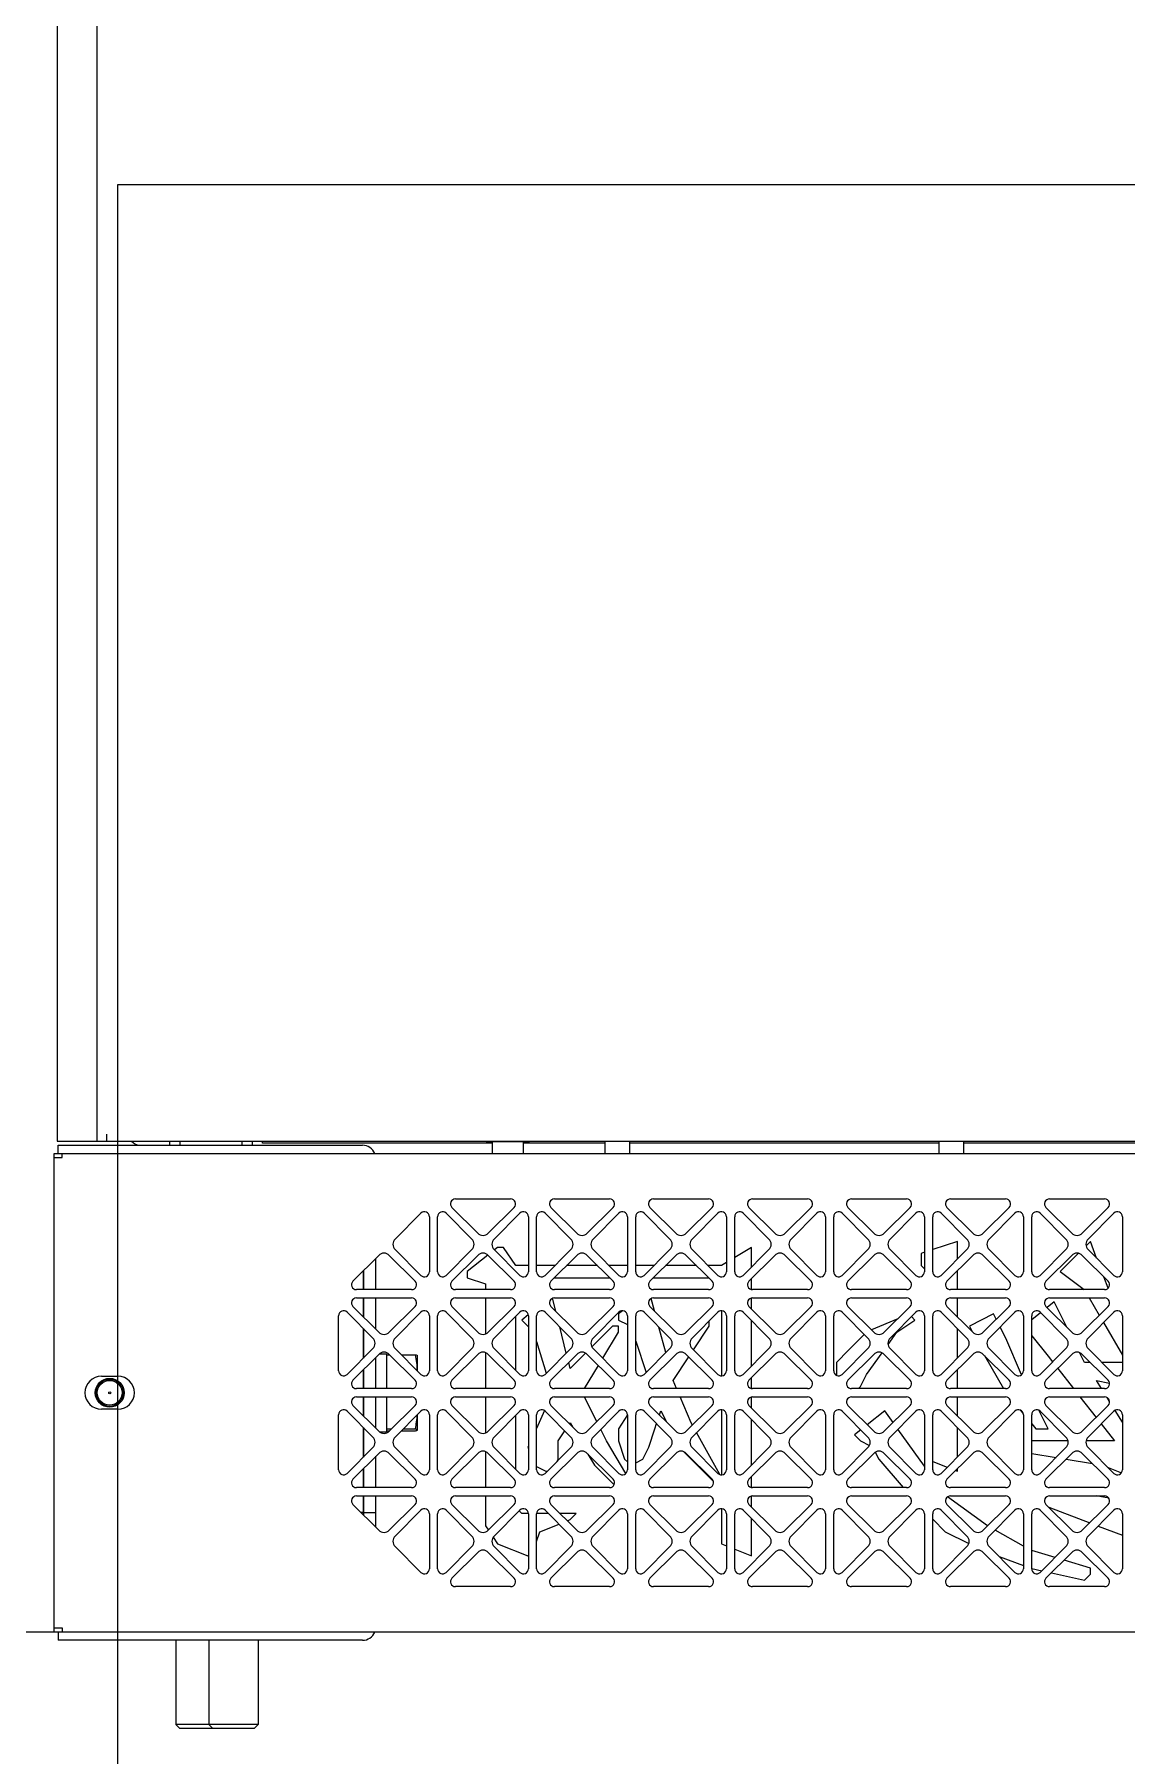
# Model space of a CAD drawing. Header units: millimetres. Extents: x 0 to 87554, y -20854 to 20404.
# Drawn here: x 49719.2 to 49984, y -5506.6 to -5089.4 of the extents above; entities that cross this region are included whole.
import ezdxf

# ---------------------------------------------------------------- set-up
doc = ezdxf.new("R2010")
doc.units = ezdxf.units.MM
doc.layers.get('0').update_dxf_attribs({"lineweight": 15})
for name, color, linetype in [('2401-00332-S-M12-30HM_0', 7, 'Continuous'), ('2403-00027_S-M6-0_0', 7, 'Continuous'), ('2403-00165_B-M5-1_0', 7, 'Continuous'), ('2404-00038-S-D12_0', 7, 'Continuous'), ('4212-L0877_0', 7, 'Continuous'), ('4215-12269_9_0', 7, 'Continuous'), ('4215-12653_3_0', 7, 'Continuous'), ('4215-12657_0', 7, 'Continuous'), ('4215-12661_1_0', 7, 'Continuous'), ('4215-17086_1_0', 7, 'Continuous'), ('4215-17086_2_0', 7, 'Continuous'), ('4215-17086_4_0', 7, 'Continuous'), ('CORNER_FITTING-1_041_0', 7, 'Continuous'), ('EM-S-M6-ZC_0', 7, 'Continuous')]:
    doc.layers.add(name, color=color, linetype=linetype)
doc.layers.add('THICK', color=7, linetype='Continuous', lineweight=0)

# ---------------------------------------------------------------- blocks, each defined once
blk = doc.blocks.new('y5i76i7676')
blk.add_lwpolyline([(951332.81, -65654.58), (951332.81, -65204.58), (951827.81, -65204.58), (951827.81, -65654.58)], close=True)
blk = doc.blocks.new('e4tggg')
at = {"layer": '2401-00332-S-M12-30HM_0', "color": 87, "linetype": 'Continuous'}
for p, q in [((657.41, -1764), (658.19, -1764)), ((657.41, -1764), (657.41, -1765.99)), ((661.02, -1764), (664.4, -1764)), ((664.91, -1764.2), (664.91, -1764.19)), ((664.91, -1767.89), (664.91, -1764.2)), ((657.41, -1770.76), (657.41, -1772.2)), ((657.41, -1774.2), (657.41, -1774.88)), ((657.41, -1779.89), (657.41, -1782.08)), ((664.91, -1782.19), (664.91, -1778.51)), ((657.41, -1781.98), (658.61, -1781.98)), ((657.41, -1782.4), (658.19, -1782.4)), ((661.02, -1782.4), (664.4, -1782.4)), ((661.44, -1781.98), (664.4, -1781.98)), ((664.91, -1782.21), (664.91, -1782.19)), ((606.31, -1833.2), (606.31, -1853.6)), ((614.31, -1833.2), (614.31, -1853.6)), ((626.31, -1833.2), (626.31, -1853.6)), ((614.31, -1853.6), (606.31, -1853.6)), ((607.31, -1854.6), (606.31, -1853.6)), ((615.31, -1854.6), (607.31, -1854.6)), ((626.31, -1853.6), (614.31, -1853.6)), ((615.31, -1854.6), (614.31, -1853.6)), ((625.31, -1854.6), (615.31, -1854.6)), ((625.31, -1854.6), (626.31, -1853.6))]:
    blk.add_line(p, q, dxfattribs=at)
for points, knots in [([(664.4, -1764), (664.52, -1764.02), (664.68, -1764.06), (664.85, -1764.13), (664.9, -1764.17), (664.91, -1764.19)], [0, 0, 0, 0, 0.666884, 0.87589, 1, 1, 1, 1]), ([(664.89, -1782.15), (664.84, -1782.11), (664.67, -1782.05), (664.51, -1782.01), (664.4, -1781.98)], [0, 0, 0, 0, 0.367874, 1, 1, 1, 1]), ([(664.4, -1782.4), (664.52, -1782.38), (664.68, -1782.34), (664.85, -1782.27), (664.9, -1782.23), (664.91, -1782.21)], [0, 0, 0, 0, 0.666884, 0.87589, 1, 1, 1, 1]), ([(664.91, -1782.19), (664.91, -1782.19), (664.91, -1782.17), (664.9, -1782.16), (664.89, -1782.15)], [0, 0, 0, 0, 0.449888, 1, 1, 1, 1])]:
    blk.add_open_spline(points, degree=3, knots=knots, dxfattribs=at)
for points in [[(664.9, -1767.87), (664.87, -1766.57), (664.68, -1765.27), (664.4, -1764)], [(664.4, -1781.98), (664.64, -1780.85), (664.81, -1779.71), (664.88, -1778.55)]]:
    blk.add_open_spline(points, degree=3, dxfattribs=at)
at = {"layer": '2403-00027_S-M6-0_0', "color": 87, "linetype": 'Continuous'}
for radius in [3.3, 3]:
    blk.add_circle((590.31, -1773.2), radius, dxfattribs=at)
at = {"layer": '2403-00165_B-M5-1_0', "color": 87, "linetype": 'Continuous'}
for p, q in [((710.3, -1712.2), (710.3, -1715.2)), ((716.32, -1712.2), (716.32, -1715.2)), ((791.3, -1712.2), (791.3, -1715.2)), ((797.32, -1712.2), (797.32, -1715.2))]:
    blk.add_line(p, q, dxfattribs=at)
at = {"layer": '2404-00038-S-D12_0', "color": 87, "linetype": 'Continuous'}
for p, q in [((655.71, -1763.75), (657.41, -1763.75)), ((657.41, -1763.75), (657.41, -1764)), ((657.41, -1765.99), (657.41, -1770.76)), ((657.41, -1774.88), (657.41, -1779.89)), ((655.71, -1782.65), (657.41, -1782.65)), ((657.41, -1782.08), (657.41, -1782.65))]:
    blk.add_line(p, q, dxfattribs=at)
at = {"layer": '4212-L0877_0', "color": 87, "linetype": 'Continuous'}
blk.add_arc((597.81, -1710.2), 3, 221.8643, 270, dxfattribs=at)
at = {"layer": '4215-12269_9_0', "color": 87, "linetype": 'Continuous'}
for p, q in [((627.31, -1712.7), (627.31, -1712.2)), ((683.06, -1712.7), (627.31, -1712.7)), ((710.3, -1712.7), (690.56, -1712.7)), ((791.3, -1712.7), (716.32, -1712.7)), ((911.06, -1712.7), (797.32, -1712.7))]:
    blk.add_line(p, q, dxfattribs=at)
at = {"layer": '4215-12653_3_0', "color": 87, "linetype": 'Continuous'}
for p, q in [((577.61, -716.7), (577.61, -1712.2)), ((577.61, -1712.2), (587.31, -1712.2))]:
    blk.add_line(p, q, dxfattribs=at)
at = {"layer": '4215-12657_0', "color": 87, "linetype": 'Continuous'}
for p, q in [((576.81, -1715.2), (1312.81, -1715.2)), ((576.81, -1831.2), (576.81, -1715.2)), ((576.81, -1716.2), (578.81, -1716.2)), ((578.81, -1716.2), (578.81, -1715.2)), ((674.12, -1726.2), (687.5, -1726.2)), ((698.12, -1726.2), (711.5, -1726.2)), ((722.12, -1726.2), (735.5, -1726.2)), ((746.12, -1726.2), (759.5, -1726.2)), ((770.12, -1726.2), (783.5, -1726.2)), ((794.12, -1726.2), (807.5, -1726.2)), ((818.12, -1726.2), (831.5, -1726.2)), ((659.5, -1735.93), (665.76, -1729.66)), ((667.81, -1730.51), (667.81, -1743.89)), ((669.81, -1743.89), (669.81, -1730.51)), ((671.86, -1729.66), (678.12, -1735.93)), ((679.54, -1734.51), (673.27, -1728.25)), ((688.35, -1728.25), (682.08, -1734.51)), ((683.5, -1735.93), (689.76, -1729.66)), ((691.81, -1730.51), (691.81, -1743.89)), ((693.81, -1743.89), (693.81, -1730.51)), ((695.86, -1729.66), (702.12, -1735.93)), ((703.54, -1734.51), (697.27, -1728.25)), ((712.35, -1728.25), (706.08, -1734.51)), ((707.5, -1735.93), (713.76, -1729.66)), ((715.81, -1730.51), (715.81, -1743.89)), ((717.81, -1743.89), (717.81, -1730.51)), ((719.86, -1729.66), (726.12, -1735.93)), ((727.54, -1734.51), (721.27, -1728.25)), ((736.35, -1728.25), (730.08, -1734.51)), ((731.5, -1735.93), (737.76, -1729.66)), ((739.81, -1730.51), (739.81, -1743.89)), ((741.81, -1743.89), (741.81, -1730.51)), ((743.86, -1729.66), (750.12, -1735.93)), ((751.54, -1734.51), (745.27, -1728.25)), ((760.35, -1728.25), (754.08, -1734.51)), ((755.5, -1735.93), (761.76, -1729.66)), ((763.81, -1730.51), (763.81, -1743.89)), ((765.81, -1743.89), (765.81, -1730.51)), ((767.86, -1729.66), (774.12, -1735.93)), ((775.54, -1734.51), (769.27, -1728.25)), ((784.35, -1728.25), (778.08, -1734.51)), ((779.5, -1735.93), (785.76, -1729.66)), ((787.81, -1730.51), (787.81, -1743.89)), ((789.81, -1743.89), (789.81, -1730.51)), ((791.86, -1729.66), (798.12, -1735.93)), ((799.54, -1734.51), (793.27, -1728.25)), ((808.35, -1728.25), (802.08, -1734.51)), ((803.5, -1735.93), (809.76, -1729.66)), ((811.81, -1730.51), (811.81, -1743.89)), ((813.81, -1743.89), (813.81, -1730.51)), ((815.86, -1729.66), (822.12, -1735.93)), ((823.54, -1734.51), (817.27, -1728.25)), ((832.35, -1728.25), (826.08, -1734.51)), ((827.5, -1735.93), (833.76, -1729.66)), ((835.81, -1730.51), (835.81, -1743.89)), ((649.27, -1746.15), (655.54, -1739.89)), ((658.08, -1739.89), (664.35, -1746.15)), ((665.76, -1744.74), (659.5, -1738.47)), ((678.12, -1738.47), (671.86, -1744.74)), ((673.27, -1746.15), (679.54, -1739.89)), ((682.01, -1739.82), (677, -1743.83)), ((682.08, -1739.89), (688.35, -1746.15)), ((689.76, -1744.74), (683.5, -1738.47)), ((684.33, -1737.96), (683.58, -1738.56)), ((685.8, -1737.96), (684.33, -1737.96)), ((688.73, -1742.36), (685.8, -1737.96)), ((702.12, -1738.47), (695.86, -1744.74)), ((697.27, -1746.15), (703.54, -1739.89)), ((706.08, -1739.89), (712.35, -1746.15)), ((713.76, -1744.74), (707.5, -1738.47)), ((726.12, -1738.47), (719.86, -1744.74)), ((721.27, -1746.15), (727.54, -1739.89)), ((730.08, -1739.89), (736.35, -1746.15)), ((737.76, -1744.74), (731.5, -1738.47)), ((745.92, -1737.96), (741.81, -1740.43)), ((750.12, -1738.47), (743.86, -1744.74)), ((745.27, -1746.15), (751.54, -1739.89)), ((745.92, -1742.67), (745.92, -1737.96)), ((754.08, -1739.89), (760.35, -1746.15)), ((761.76, -1744.74), (755.5, -1738.47)), ((774.12, -1738.47), (767.86, -1744.74)), ((769.27, -1746.15), (775.54, -1739.89)), ((778.08, -1739.89), (784.35, -1746.15)), ((785.76, -1744.74), (779.5, -1738.47)), ((787.81, -1739.15), (786.99, -1739.43)), ((786.99, -1739.43), (786.99, -1742.36)), ((795.79, -1736.5), (789.81, -1738.49)), ((798.12, -1738.47), (791.86, -1744.74)), ((793.27, -1746.15), (799.54, -1739.89)), ((795.79, -1740.81), (795.79, -1736.5)), ((802.08, -1739.89), (808.35, -1746.15)), ((809.76, -1744.74), (803.5, -1738.47)), ((822.12, -1738.47), (815.86, -1744.74)), ((817.27, -1746.15), (823.54, -1739.89)), ((825.15, -1739.39), (820.72, -1743.83)), ((826.08, -1739.89), (832.35, -1746.15)), ((828.05, -1736.5), (827, -1737.54)), ((833.76, -1744.74), (827.5, -1738.47)), ((829.56, -1740.54), (828.05, -1736.5)), ((677, -1743.83), (677, -1745.3)), ((691.81, -1742.36), (688.73, -1742.36)), ((698.23, -1742.36), (693.81, -1742.36)), ((708.56, -1742.36), (701.06, -1742.36)), ((715.81, -1742.36), (711.39, -1742.36)), ((722.23, -1742.36), (717.81, -1742.36)), ((732.56, -1742.36), (725.06, -1742.36)), ((738.59, -1742.36), (735.39, -1742.36)), ((739.81, -1741.63), (738.59, -1742.36)), ((786.99, -1742.36), (787.81, -1743.19)), ((795.79, -1748.2), (795.79, -1743.64)), ((820.72, -1743.83), (826.54, -1748.2)), ((663.5, -1748.2), (650.12, -1748.2)), ((687.5, -1748.2), (674.12, -1748.2)), ((677, -1745.3), (681.4, -1746.76)), ((681.4, -1746.76), (681.4, -1748.2)), ((711.5, -1748.2), (698.12, -1748.2)), ((698.13, -1745.3), (711.49, -1745.3)), ((735.5, -1748.2), (722.12, -1748.2)), ((722.13, -1745.3), (735.49, -1745.3)), ((745.92, -1748.18), (745.92, -1745.5)), ((759.5, -1748.2), (746.12, -1748.2)), ((783.5, -1748.2), (770.12, -1748.2)), ((807.5, -1748.2), (794.12, -1748.2)), ((831.5, -1748.2), (818.12, -1748.2)), ((832.31, -1747.87), (831.26, -1745.06)), ((655.54, -1758.51), (649.27, -1752.25)), ((650.12, -1750.2), (663.5, -1750.2)), ((664.35, -1752.25), (658.08, -1758.51)), ((679.54, -1758.51), (673.27, -1752.25)), ((674.12, -1750.2), (687.5, -1750.2)), ((681.4, -1750.2), (681.4, -1758.93)), ((688.35, -1752.25), (682.08, -1758.51)), ((703.54, -1758.51), (697.27, -1752.25)), ((698.47, -1753.44), (697.68, -1750.29)), ((698.12, -1750.2), (711.5, -1750.2)), ((712.35, -1752.25), (706.08, -1758.51)), ((727.54, -1758.51), (721.27, -1752.25)), ((722.4, -1753.37), (721.57, -1750.34)), ((722.12, -1750.2), (735.5, -1750.2)), ((736.35, -1752.25), (730.08, -1758.51)), ((751.54, -1758.51), (745.27, -1752.25)), ((745.92, -1752.9), (745.92, -1750.22)), ((746.12, -1750.2), (759.5, -1750.2)), ((760.35, -1752.25), (754.08, -1758.51)), ((775.54, -1758.51), (769.27, -1752.25)), ((770.12, -1750.2), (783.5, -1750.2)), ((784.35, -1752.25), (778.08, -1758.51)), ((799.54, -1758.51), (793.27, -1752.25)), ((794.12, -1750.2), (807.5, -1750.2)), ((795.79, -1754.76), (795.79, -1750.2)), ((808.35, -1752.25), (802.08, -1758.51)), ((823.54, -1758.51), (817.27, -1752.25)), ((819.25, -1751.16), (817.55, -1752.52)), ((818.12, -1750.2), (831.5, -1750.2)), ((822.31, -1757.29), (819.25, -1751.16)), ((832.35, -1752.25), (826.08, -1758.51)), ((827.73, -1750.2), (830.19, -1754.41)), ((645.81, -1767.89), (645.81, -1754.51)), ((647.86, -1753.66), (654.12, -1759.93)), ((659.5, -1759.93), (665.76, -1753.66)), ((667.81, -1754.51), (667.81, -1767.89)), ((669.81, -1767.89), (669.81, -1754.51)), ((671.86, -1753.66), (678.12, -1759.93)), ((683.5, -1759.93), (689.76, -1753.66)), ((688.73, -1767.7), (688.73, -1754.7)), ((691.79, -1754.29), (690.2, -1755.56)), ((690.2, -1755.56), (691.81, -1757.18)), ((691.81, -1754.51), (691.81, -1767.89)), ((693.81, -1767.89), (693.81, -1754.51)), ((695.86, -1753.66), (702.12, -1759.93)), ((707.5, -1759.93), (713.76, -1753.66)), ((714.63, -1753.32), (713.66, -1754.09)), ((713.66, -1754.09), (713.66, -1755.56)), ((713.66, -1755.56), (715.81, -1756.64)), ((715.81, -1754.51), (715.81, -1767.89)), ((717.81, -1767.89), (717.81, -1754.51)), ((719.86, -1753.66), (726.12, -1759.93)), ((731.5, -1759.93), (737.76, -1753.66)), ((735.66, -1757.03), (735.66, -1755.77)), ((738.59, -1753.32), (738.59, -1769.08)), ((739.81, -1754.51), (739.81, -1767.89)), ((741.81, -1767.89), (741.81, -1754.51)), ((743.86, -1753.66), (750.12, -1759.93)), ((745.92, -1766.67), (745.92, -1755.73)), ((755.5, -1759.93), (761.76, -1753.66)), ((763.81, -1754.51), (763.81, -1767.89)), ((765.81, -1767.89), (765.81, -1754.51)), ((767.86, -1753.66), (774.12, -1759.93)), ((781.34, -1755.26), (775, -1757.97)), ((779.5, -1759.93), (785.76, -1753.66)), ((781.12, -1758.49), (785.52, -1755.56)), ((785.52, -1755.56), (784.69, -1754.73)), ((787.81, -1754.51), (787.81, -1767.89)), ((789.81, -1767.89), (789.81, -1754.51)), ((791.86, -1753.66), (798.12, -1759.93)), ((804.58, -1754.09), (798.72, -1757.03)), ((803.5, -1759.93), (809.76, -1753.66)), ((805.22, -1755.37), (804.58, -1754.09)), ((811.81, -1754.51), (811.81, -1767.89)), ((815.96, -1753.79), (813.81, -1755.51)), ((813.81, -1767.89), (813.81, -1754.51)), ((815.86, -1753.66), (822.12, -1759.93)), ((827.5, -1759.93), (833.76, -1753.66)), ((831.23, -1756.2), (835.81, -1764.05)), ((835.81, -1754.51), (835.81, -1767.89)), ((693.81, -1760.77), (696.12, -1768.47)), ((701, -1763.59), (699.41, -1757.21)), ((712.19, -1757.03), (707.19, -1762.04)), ((709.86, -1764.83), (713.66, -1758.49)), ((713.66, -1757.03), (712.19, -1757.03)), ((713.66, -1758.49), (713.66, -1757.03)), ((717.81, -1760.68), (720.34, -1768.26)), ((725.15, -1763.45), (723.46, -1757.26)), ((731.82, -1762.79), (735.66, -1757.03)), ((773.24, -1759.04), (769.39, -1762.89)), ((779, -1761.47), (781.12, -1758.49)), ((795.79, -1764.81), (795.79, -1757.59)), ((798.72, -1757.03), (799.38, -1758.36)), ((807.52, -1759.96), (806.17, -1757.26)), ((811.33, -1768.85), (807.52, -1759.96)), ((813.81, -1759.4), (817.78, -1764.36)), ((654.12, -1762.47), (647.86, -1768.74)), ((649.27, -1770.15), (655.54, -1763.89)), ((658.08, -1763.89), (664.35, -1770.15)), ((665.76, -1768.74), (659.5, -1762.47)), ((678.12, -1762.47), (671.86, -1768.74)), ((673.27, -1770.15), (679.54, -1763.89)), ((681.4, -1763.47), (681.4, -1772.2)), ((682.08, -1763.89), (688.35, -1770.15)), ((689.76, -1768.74), (683.5, -1762.47)), ((702.12, -1762.47), (695.86, -1768.74)), ((697.27, -1770.15), (703.54, -1763.89)), ((705.65, -1763.58), (701.93, -1767.29)), ((706.08, -1763.89), (712.35, -1770.15)), ((713.76, -1768.74), (707.5, -1762.47)), ((726.12, -1762.47), (719.86, -1768.74)), ((721.27, -1770.15), (727.54, -1763.89)), ((726.86, -1770.23), (730.68, -1764.49)), ((730.08, -1763.89), (736.35, -1770.15)), ((737.76, -1768.74), (731.5, -1762.47)), ((750.12, -1762.47), (743.86, -1768.74)), ((745.27, -1770.15), (751.54, -1763.89)), ((754.08, -1763.89), (760.35, -1770.15)), ((761.76, -1768.74), (755.5, -1762.47)), ((769.39, -1762.89), (766.46, -1765.83)), ((774.12, -1762.47), (767.86, -1768.74)), ((769.27, -1770.15), (775.54, -1763.89)), ((773.79, -1768.76), (777.53, -1763.51)), ((778.08, -1763.89), (784.35, -1770.15)), ((785.76, -1768.74), (779.5, -1762.47)), ((798.12, -1762.47), (791.86, -1768.74)), ((793.27, -1770.15), (799.54, -1763.89)), ((802.08, -1763.89), (808.35, -1770.15)), ((802.4, -1764.2), (806.97, -1772.2)), ((809.76, -1768.74), (803.5, -1762.47)), ((822.12, -1762.47), (815.86, -1768.74)), ((817.27, -1770.15), (823.54, -1763.89)), ((817.78, -1764.36), (818.86, -1765.73)), ((826.58, -1765.83), (825.4, -1763.47)), ((826.08, -1763.89), (832.35, -1770.15)), ((833.76, -1768.74), (827.5, -1762.47)), ((588.31, -1769.2), (592.31, -1769.2)), ((701.93, -1767.29), (701.57, -1765.86)), ((705.44, -1772.2), (708.8, -1766.6)), ((766.46, -1765.83), (766.46, -1768.76)), ((766.46, -1768.76), (766.53, -1768.98)), ((772.32, -1771.69), (773.79, -1768.76)), ((795.79, -1772.2), (795.79, -1767.64)), ((820.11, -1767.32), (823.94, -1772.2)), ((828.02, -1765.83), (826.58, -1765.83)), ((835.81, -1765.83), (830.85, -1765.83)), ((663.5, -1772.2), (650.12, -1772.2)), ((687.5, -1772.2), (674.12, -1772.2)), ((711.5, -1772.2), (698.12, -1772.2)), ((735.5, -1772.2), (722.12, -1772.2)), ((727.71, -1772.2), (726.86, -1770.23)), ((745.92, -1772.18), (745.92, -1769.5)), ((759.5, -1772.2), (746.12, -1772.2)), ((783.5, -1772.2), (770.12, -1772.2)), ((771.81, -1772.2), (772.32, -1771.69)), ((807.5, -1772.2), (794.12, -1772.2)), ((831.5, -1772.2), (818.12, -1772.2)), ((829.51, -1770.23), (832.69, -1770.86)), ((830.75, -1772.2), (829.51, -1770.23)), ((592.31, -1777.2), (588.31, -1777.2)), ((655.54, -1782.51), (649.27, -1776.25)), ((650.12, -1774.2), (663.5, -1774.2)), ((664.35, -1776.25), (658.08, -1782.51)), ((679.54, -1782.51), (673.27, -1776.25)), ((674.12, -1774.2), (687.5, -1774.2)), ((681.4, -1774.2), (681.4, -1782.93)), ((688.35, -1776.25), (682.08, -1782.51)), ((695.67, -1777.51), (693.81, -1781.83)), ((703.54, -1782.51), (697.27, -1776.25)), ((698.12, -1774.2), (711.5, -1774.2)), ((708.39, -1780.21), (705.38, -1774.2)), ((712.35, -1776.25), (706.08, -1782.51)), ((727.54, -1782.51), (721.27, -1776.25)), ((722.12, -1774.2), (735.5, -1774.2)), ((723.59, -1778.57), (723.93, -1777.56)), ((723.93, -1777.56), (725.27, -1780.24)), ((731.26, -1780.49), (728.56, -1774.2)), ((736.35, -1776.25), (730.08, -1782.51)), ((738.59, -1777.32), (738.59, -1793.08)), ((751.54, -1782.51), (745.27, -1776.25)), ((745.92, -1776.9), (745.92, -1774.22)), ((746.12, -1774.2), (759.5, -1774.2)), ((760.35, -1776.25), (754.08, -1782.51)), ((775.54, -1782.51), (769.27, -1776.25)), ((770.12, -1774.2), (783.5, -1774.2)), ((778.19, -1777.56), (773.96, -1780.94)), ((784.35, -1776.25), (778.08, -1782.51)), ((780.21, -1780.39), (778.19, -1777.56)), ((799.54, -1782.51), (793.27, -1776.25)), ((794.12, -1774.2), (807.5, -1774.2)), ((795.79, -1778.76), (795.79, -1774.2)), ((808.35, -1776.25), (802.08, -1782.51)), ((811.05, -1777.4), (811.79, -1778.28)), ((817.78, -1781.96), (815.52, -1777.43)), ((823.54, -1782.51), (817.27, -1776.25)), ((818.12, -1774.2), (831.5, -1774.2)), ((825.51, -1774.2), (829.42, -1779.17)), ((832.35, -1776.25), (826.08, -1782.51)), ((832.7, -1775.32), (832.11, -1774.37)), ((835.81, -1780.3), (834.04, -1777.46)), ((645.81, -1791.89), (645.81, -1778.51)), ((647.86, -1777.66), (654.12, -1783.93)), ((659.5, -1783.93), (665.76, -1777.66)), ((667.81, -1778.51), (667.81, -1791.89)), ((669.81, -1791.89), (669.81, -1778.51)), ((671.86, -1777.66), (678.12, -1783.93)), ((683.5, -1783.93), (689.76, -1777.66)), ((688.73, -1791.7), (688.73, -1778.7)), ((691.81, -1778.51), (691.81, -1791.89)), ((693.81, -1791.89), (693.81, -1778.51)), ((695.86, -1777.66), (702.12, -1783.93)), ((701.76, -1780.74), (701.93, -1780.49)), ((701.93, -1780.49), (702.48, -1781.45)), ((707.5, -1783.93), (713.76, -1777.66)), ((715.81, -1778.51), (713.66, -1781.96)), ((715.81, -1778.51), (715.81, -1791.89)), ((717.81, -1791.89), (717.81, -1778.51)), ((719.86, -1777.66), (726.12, -1783.93)), ((722.46, -1781.96), (722.88, -1780.69)), ((731.56, -1781.04), (731.26, -1780.49)), ((731.5, -1783.93), (737.76, -1777.66)), ((739.81, -1778.51), (739.81, -1791.89)), ((741.81, -1791.89), (741.81, -1778.51)), ((743.86, -1777.66), (750.12, -1783.93)), ((745.92, -1790.67), (745.92, -1779.73)), ((755.5, -1783.93), (761.76, -1777.66)), ((763.81, -1778.51), (763.81, -1791.89)), ((765.81, -1791.89), (765.81, -1778.51)), ((767.86, -1777.66), (774.12, -1783.93)), ((779.5, -1783.93), (785.76, -1777.66)), ((787.81, -1778.51), (787.81, -1791.89)), ((789.81, -1791.89), (789.81, -1778.51)), ((791.86, -1777.66), (798.12, -1783.93)), ((795.79, -1788.81), (795.79, -1781.59)), ((803.5, -1783.93), (809.76, -1777.66)), ((811.81, -1778.51), (811.81, -1791.89)), ((813.81, -1791.89), (813.81, -1778.51)), ((813.81, -1780.71), (814.85, -1781.96)), ((815.86, -1777.66), (822.12, -1783.93)), ((827.5, -1783.93), (833.76, -1777.66)), ((830.67, -1780.76), (833.91, -1784.89)), ((835.81, -1778.51), (835.81, -1791.89)), ((699, -1784.89), (700.63, -1782.44)), ((699, -1789.29), (699, -1784.89)), ((710.73, -1784.89), (709.33, -1782.1)), ((715.44, -1792.75), (710.73, -1784.89)), ((713.66, -1781.96), (713.66, -1784.89)), ((713.66, -1784.89), (715.13, -1789.29)), ((720.99, -1786.36), (722.46, -1781.96)), ((738.22, -1793.02), (732.57, -1782.85)), ((772.39, -1782.19), (770.85, -1783.42)), ((770.85, -1783.42), (772.32, -1784.89)), ((772.32, -1784.89), (774.47, -1785.97)), ((787.81, -1791.03), (781.39, -1782.04)), ((822.62, -1784.89), (813.81, -1784.89)), ((814.85, -1781.96), (817.78, -1781.96)), ((833.91, -1784.89), (827, -1784.89)), ((654.12, -1786.47), (647.86, -1792.74)), ((649.27, -1794.15), (655.54, -1787.89)), ((658.08, -1787.89), (664.35, -1794.15)), ((665.76, -1792.74), (659.5, -1786.47)), ((678.12, -1786.47), (671.86, -1792.74)), ((673.27, -1794.15), (679.54, -1787.89)), ((681.4, -1787.47), (681.4, -1796.2)), ((682.08, -1787.89), (688.35, -1794.15)), ((689.76, -1792.74), (683.5, -1786.47)), ((691.81, -1786.06), (691.66, -1786.36)), ((691.66, -1786.36), (691.81, -1786.8)), ((702.12, -1786.47), (695.86, -1792.74)), ((697.27, -1794.15), (703.54, -1787.89)), ((698.68, -1789.91), (699, -1789.29)), ((706.08, -1787.89), (712.35, -1794.15)), ((706.25, -1788.05), (707.79, -1790.76)), ((713.76, -1792.74), (707.5, -1786.47)), ((715.13, -1789.29), (715.81, -1789.97)), ((717.81, -1790.15), (719.53, -1789.29)), ((719.53, -1789.29), (720.99, -1786.36)), ((726.12, -1786.47), (719.86, -1792.74)), ((721.27, -1794.15), (727.54, -1787.89)), ((729.45, -1787.48), (736.65, -1794.68)), ((730.08, -1787.89), (736.35, -1794.15)), ((737.76, -1792.74), (731.5, -1786.47)), ((750.12, -1786.47), (743.86, -1792.74)), ((745.27, -1794.15), (751.54, -1787.89)), ((754.08, -1787.89), (760.35, -1794.15)), ((761.76, -1792.74), (755.5, -1786.47)), ((774.12, -1786.47), (767.86, -1792.74)), ((769.27, -1794.15), (775.54, -1787.89)), ((775.89, -1787.62), (776.72, -1789.29)), ((776.72, -1789.29), (782.64, -1796.2)), ((778.08, -1787.89), (784.35, -1794.15)), ((785.76, -1792.74), (779.5, -1786.47)), ((789.81, -1789.83), (793.35, -1791.25)), ((798.12, -1786.47), (791.86, -1792.74)), ((793.27, -1794.15), (799.54, -1787.89)), ((802.08, -1787.89), (808.35, -1794.15)), ((809.76, -1792.74), (803.5, -1786.47)), ((813.81, -1787.9), (819.72, -1788.88)), ((822.12, -1786.47), (815.86, -1792.74)), ((817.27, -1794.15), (823.54, -1787.89)), ((822.14, -1789.28), (828.55, -1790.35)), ((826.08, -1787.89), (832.35, -1794.15)), ((833.76, -1792.74), (827.5, -1786.47)), ((693.81, -1791.1), (696.06, -1792.22)), ((696.06, -1792.22), (696.37, -1792.22)), ((707.79, -1790.76), (712.57, -1795.53)), ((745.92, -1796.18), (745.92, -1793.5)), ((795.37, -1792.06), (795.79, -1792.22)), ((795.79, -1792.22), (795.79, -1791.64)), ((832.32, -1791.29), (835.58, -1792.6)), ((663.5, -1796.2), (650.12, -1796.2)), ((650.12, -1798.2), (663.5, -1798.2)), ((687.5, -1796.2), (674.12, -1796.2)), ((674.12, -1798.2), (687.5, -1798.2)), ((681.4, -1798.2), (681.4, -1805.42)), ((711.5, -1796.2), (698.12, -1796.2)), ((698.12, -1798.2), (711.5, -1798.2)), ((735.5, -1796.2), (722.12, -1796.2)), ((722.12, -1798.2), (735.5, -1798.2)), ((745.92, -1800.9), (745.92, -1798.22)), ((759.5, -1796.2), (746.12, -1796.2)), ((746.12, -1798.2), (759.5, -1798.2)), ((783.5, -1796.2), (770.12, -1796.2)), ((770.12, -1798.2), (783.5, -1798.2)), ((807.5, -1796.2), (794.12, -1796.2)), ((794.12, -1798.2), (807.5, -1798.2)), ((831.5, -1796.2), (818.12, -1796.2)), ((818.12, -1798.2), (831.5, -1798.2)), ((832.49, -1798.73), (829.42, -1798.2)), ((655.54, -1806.51), (649.27, -1800.25)), ((664.35, -1800.25), (658.08, -1806.51)), ((659.5, -1807.93), (665.76, -1801.66)), ((667.81, -1802.51), (667.81, -1815.89)), ((669.81, -1815.89), (669.81, -1802.51)), ((671.86, -1801.66), (678.12, -1807.93)), ((679.54, -1806.51), (673.27, -1800.25)), ((688.35, -1800.25), (682.08, -1806.51)), ((683.5, -1807.93), (689.76, -1801.66)), ((690.2, -1802.49), (689.57, -1801.86)), ((691.81, -1802.49), (690.2, -1802.49)), ((691.81, -1802.51), (691.81, -1815.89)), ((696.69, -1802.49), (693.81, -1802.49)), ((693.81, -1815.89), (693.81, -1802.51)), ((695.86, -1801.66), (702.12, -1807.93)), ((703.54, -1806.51), (697.27, -1800.25)), ((703.4, -1802.49), (699.51, -1802.49)), ((701.93, -1803.96), (703.4, -1802.49)), ((712.35, -1800.25), (706.08, -1806.51)), ((707.5, -1807.93), (713.76, -1801.66)), ((715.81, -1802.51), (715.81, -1815.89)), ((717.81, -1815.89), (717.81, -1802.51)), ((719.86, -1801.66), (726.12, -1807.93)), ((727.54, -1806.51), (721.27, -1800.25)), ((736.35, -1800.25), (730.08, -1806.51)), ((731.5, -1807.93), (737.76, -1801.66)), ((738.59, -1801.32), (738.59, -1809.82)), ((739.81, -1802.51), (739.81, -1815.89)), ((741.81, -1815.89), (741.81, -1802.51)), ((743.86, -1801.66), (750.12, -1807.93)), ((751.54, -1806.51), (745.27, -1800.25)), ((760.35, -1800.25), (754.08, -1806.51)), ((755.5, -1807.93), (761.76, -1801.66)), ((763.81, -1802.51), (763.81, -1815.89)), ((765.81, -1815.89), (765.81, -1802.51)), ((767.86, -1801.66), (774.12, -1807.93)), ((775.54, -1806.51), (769.27, -1800.25)), ((784.35, -1800.25), (778.08, -1806.51)), ((779.5, -1807.93), (785.76, -1801.66)), ((787.81, -1802.51), (787.81, -1815.89)), ((789.81, -1815.89), (789.81, -1802.51)), ((791.86, -1801.66), (798.12, -1807.93)), ((799.54, -1806.51), (793.27, -1800.25)), ((803.12, -1805.42), (793.38, -1798.46)), ((808.35, -1800.25), (802.08, -1806.51)), ((803.5, -1807.93), (809.76, -1801.66)), ((811.81, -1802.51), (811.81, -1815.89)), ((813.81, -1815.89), (813.81, -1802.51)), ((815.86, -1801.66), (822.12, -1807.93)), ((823.54, -1806.51), (817.27, -1800.25)), ((817.99, -1800.96), (827.87, -1804.73)), ((832.35, -1800.25), (826.08, -1806.51)), ((827.5, -1807.93), (833.76, -1801.66)), ((835.81, -1802.51), (835.81, -1815.89)), ((681.4, -1805.42), (682.11, -1806.49)), ((694.6, -1806.89), (699.23, -1805.03)), ((701.25, -1804.23), (701.93, -1803.96)), ((745.92, -1812.75), (745.92, -1803.73)), ((789.81, -1803.85), (792.85, -1806.89)), ((803.15, -1805.44), (803.12, -1805.42)), ((811.81, -1810.39), (804.95, -1806.47)), ((829.92, -1805.51), (835.81, -1807.75)), ((665.76, -1816.74), (659.5, -1810.47)), ((678.12, -1810.47), (671.86, -1816.74)), ((683.26, -1808.22), (684.33, -1809.82)), ((689.76, -1816.74), (683.5, -1810.47)), ((684.33, -1809.82), (691.66, -1812.75)), ((693.81, -1809.24), (694.6, -1806.89)), ((702.12, -1810.47), (695.86, -1816.74)), ((713.76, -1816.74), (707.5, -1810.47)), ((726.12, -1810.47), (719.86, -1816.74)), ((737.76, -1816.74), (731.5, -1810.47)), ((738.59, -1809.82), (739.81, -1810.31)), ((750.12, -1810.47), (743.86, -1816.74)), ((761.76, -1816.74), (755.5, -1810.47)), ((774.12, -1810.47), (767.86, -1816.74)), ((785.76, -1816.74), (779.5, -1810.47)), ((798.12, -1810.47), (791.86, -1816.74)), ((792.85, -1806.89), (798.56, -1809.74)), ((809.76, -1816.74), (803.5, -1810.47)), ((822.12, -1810.47), (815.86, -1816.74)), ((833.76, -1816.74), (827.5, -1810.47)), ((673.27, -1818.15), (679.54, -1811.89)), ((682.08, -1811.89), (688.35, -1818.15)), ((691.66, -1812.75), (691.81, -1812.61)), ((697.27, -1818.15), (703.54, -1811.89)), ((706.08, -1811.89), (712.35, -1818.15)), ((721.27, -1818.15), (727.54, -1811.89)), ((730.08, -1811.89), (736.35, -1818.15)), ((741.81, -1811.11), (745.92, -1812.75)), ((745.27, -1818.15), (751.54, -1811.89)), ((754.08, -1811.89), (760.35, -1818.15)), ((769.27, -1818.15), (775.54, -1811.89)), ((778.08, -1811.89), (784.35, -1818.15)), ((793.27, -1818.15), (799.54, -1811.89)), ((802.08, -1811.89), (808.35, -1818.15)), ((805.91, -1812.89), (811.81, -1815.1)), ((819.48, -1813.12), (813.81, -1811.42)), ((817.27, -1818.15), (823.54, -1811.89)), ((828.05, -1815.69), (821.66, -1813.77)), ((826.08, -1811.89), (832.35, -1818.15)), ((813.83, -1815.79), (816.27, -1816.33)), ((818.58, -1816.84), (826.58, -1818.62)), ((826.58, -1818.62), (828.05, -1817.15)), ((828.05, -1817.15), (828.05, -1815.69)), ((687.5, -1820.2), (674.12, -1820.2)), ((711.5, -1820.2), (698.12, -1820.2)), ((735.5, -1820.2), (722.12, -1820.2)), ((759.5, -1820.2), (746.12, -1820.2)), ((783.5, -1820.2), (770.12, -1820.2)), ((807.5, -1820.2), (794.12, -1820.2)), ((831.5, -1820.2), (818.12, -1820.2)), ((576.81, -1830.2), (578.81, -1830.2)), ((1312.81, -1831.2), (576.81, -1831.2)), ((578.81, -1830.2), (578.81, -1831.2))]:
    blk.add_line(p, q, dxfattribs=at)
blk.add_circle((590.31, -1773.2), 0.25, dxfattribs=at)
for centre, radius, start, end in [((674.12, -1727.4), 1.2, 90, 225), ((687.5, -1727.4), 1.2, 315, 90), ((698.12, -1727.4), 1.2, 90, 225), ((711.5, -1727.4), 1.2, 315, 90), ((722.12, -1727.4), 1.2, 90, 225), ((735.5, -1727.4), 1.2, 315, 90), ((746.12, -1727.4), 1.2, 90, 225), ((759.5, -1727.4), 1.2, 315, 90), ((770.12, -1727.4), 1.2, 90, 225), ((783.5, -1727.4), 1.2, 315, 90), ((794.12, -1727.4), 1.2, 90, 225), ((807.5, -1727.4), 1.2, 315, 90), ((818.12, -1727.4), 1.2, 90, 225), ((831.5, -1727.4), 1.2, 315, 90), ((666.61, -1730.51), 1.2, 0, 135), ((671.01, -1730.51), 1.2, 45, 180), ((690.61, -1730.51), 1.2, 0, 135), ((695.01, -1730.51), 1.2, 45, 180), ((714.61, -1730.51), 1.2, 0, 135), ((719.01, -1730.51), 1.2, 45, 180), ((738.61, -1730.51), 1.2, 0, 135), ((743.01, -1730.51), 1.2, 45, 180), ((762.61, -1730.51), 1.2, 0, 135), ((767.01, -1730.51), 1.2, 45, 180), ((786.61, -1730.51), 1.2, 0, 135), ((791.01, -1730.51), 1.2, 45, 180), ((810.61, -1730.51), 1.2, 0, 135), ((815.01, -1730.51), 1.2, 45, 180), ((834.61, -1730.51), 1.2, 0, 135), ((680.81, -1733.24), 1.8, 225, 315), ((704.81, -1733.24), 1.8, 225, 315), ((728.81, -1733.24), 1.8, 225, 315), ((752.81, -1733.24), 1.8, 225, 315), ((776.81, -1733.24), 1.8, 225, 315), ((800.81, -1733.24), 1.8, 225, 315), ((824.81, -1733.24), 1.8, 225, 315), ((656.81, -1741.16), 1.8, 45, 135), ((660.77, -1737.2), 1.8, 135, 225), ((676.85, -1737.2), 1.8, 315, 45), ((680.81, -1741.16), 1.8, 45, 135), ((684.77, -1737.2), 1.8, 135, 225), ((700.85, -1737.2), 1.8, 315, 45), ((704.81, -1741.16), 1.8, 45, 135), ((708.77, -1737.2), 1.8, 135, 225), ((724.85, -1737.2), 1.8, 315, 45), ((728.81, -1741.16), 1.8, 45, 135), ((732.77, -1737.2), 1.8, 135, 225), ((748.85, -1737.2), 1.8, 315, 45), ((752.81, -1741.16), 1.8, 45, 135), ((756.77, -1737.2), 1.8, 135, 225), ((772.85, -1737.2), 1.8, 315, 45), ((776.81, -1741.16), 1.8, 45, 135), ((780.77, -1737.2), 1.8, 135, 225), ((796.85, -1737.2), 1.8, 315, 45), ((800.81, -1741.16), 1.8, 45, 135), ((804.77, -1737.2), 1.8, 135, 225), ((820.85, -1737.2), 1.8, 315, 45), ((824.81, -1741.16), 1.8, 45, 135), ((828.77, -1737.2), 1.8, 135, 225), ((666.61, -1743.89), 1.2, 225, 0), ((671.01, -1743.89), 1.2, 180, 315), ((690.61, -1743.89), 1.2, 225, 0), ((695.01, -1743.89), 1.2, 180, 315), ((714.61, -1743.89), 1.2, 225, 0), ((719.01, -1743.89), 1.2, 180, 315), ((738.61, -1743.89), 1.2, 225, 0), ((743.01, -1743.89), 1.2, 180, 315), ((762.61, -1743.89), 1.2, 225, 0), ((767.01, -1743.89), 1.2, 180, 315), ((786.61, -1743.89), 1.2, 225, 0), ((791.01, -1743.89), 1.2, 180, 315), ((810.61, -1743.89), 1.2, 225, 0), ((815.01, -1743.89), 1.2, 180, 315), ((834.61, -1743.89), 1.2, 225, 0), ((650.12, -1747), 1.2, 135, 270), ((663.5, -1747), 1.2, 270, 45), ((674.12, -1747), 1.2, 135, 270), ((687.5, -1747), 1.2, 270, 45), ((698.12, -1747), 1.2, 135, 270), ((711.5, -1747), 1.2, 270, 45), ((722.12, -1747), 1.2, 135, 270), ((735.5, -1747), 1.2, 270, 45), ((746.12, -1747), 1.2, 135, 270), ((759.5, -1747), 1.2, 270, 45), ((770.12, -1747), 1.2, 135, 270), ((783.5, -1747), 1.2, 270, 45), ((794.12, -1747), 1.2, 135, 270), ((807.5, -1747), 1.2, 270, 45), ((818.12, -1747), 1.2, 135, 270), ((831.5, -1747), 1.2, 270, 45), ((650.12, -1751.4), 1.2, 90, 225), ((663.5, -1751.4), 1.2, 315, 90), ((674.12, -1751.4), 1.2, 90, 225), ((687.5, -1751.4), 1.2, 315, 90), ((698.12, -1751.4), 1.2, 90, 225), ((711.5, -1751.4), 1.2, 315, 90), ((722.12, -1751.4), 1.2, 90, 225), ((735.5, -1751.4), 1.2, 315, 90), ((746.12, -1751.4), 1.2, 90, 225), ((759.5, -1751.4), 1.2, 315, 90), ((770.12, -1751.4), 1.2, 90, 225), ((783.5, -1751.4), 1.2, 315, 90), ((794.12, -1751.4), 1.2, 90, 225), ((807.5, -1751.4), 1.2, 315, 90), ((818.12, -1751.4), 1.2, 90, 225), ((831.5, -1751.4), 1.2, 315, 90), ((647.01, -1754.51), 1.2, 45, 180), ((666.61, -1754.51), 1.2, 0, 135), ((671.01, -1754.51), 1.2, 45, 180), ((690.61, -1754.51), 1.2, 0, 135), ((695.01, -1754.51), 1.2, 45, 180), ((714.61, -1754.51), 1.2, 0, 135), ((719.01, -1754.51), 1.2, 45, 180), ((738.61, -1754.51), 1.2, 0, 135), ((743.01, -1754.51), 1.2, 45, 180), ((762.61, -1754.51), 1.2, 0, 135), ((767.01, -1754.51), 1.2, 45, 180), ((786.61, -1754.51), 1.2, 0, 135), ((791.01, -1754.51), 1.2, 45, 180), ((810.61, -1754.51), 1.2, 0, 135), ((815.01, -1754.51), 1.2, 45, 180), ((834.61, -1754.51), 1.2, 0, 135), ((652.85, -1761.2), 1.8, 315, 45), ((656.81, -1757.24), 1.8, 225, 315), ((660.77, -1761.2), 1.8, 135, 225), ((676.85, -1761.2), 1.8, 315, 45), ((680.81, -1757.24), 1.8, 225, 315), ((684.77, -1761.2), 1.8, 135, 225), ((700.85, -1761.2), 1.8, 315, 45), ((704.81, -1757.24), 1.8, 225, 315), ((708.77, -1761.2), 1.8, 135, 225), ((724.85, -1761.2), 1.8, 315, 45), ((728.81, -1757.24), 1.8, 225, 315), ((732.77, -1761.2), 1.8, 135, 225), ((748.85, -1761.2), 1.8, 315, 45), ((752.81, -1757.24), 1.8, 225, 315), ((756.77, -1761.2), 1.8, 135, 225), ((772.85, -1761.2), 1.8, 315, 45), ((776.81, -1757.24), 1.8, 225, 315), ((780.77, -1761.2), 1.8, 135, 225), ((796.85, -1761.2), 1.8, 315, 45), ((800.81, -1757.24), 1.8, 225, 315), ((804.77, -1761.2), 1.8, 135, 225), ((820.85, -1761.2), 1.8, 315, 45), ((824.81, -1757.24), 1.8, 225, 315), ((828.77, -1761.2), 1.8, 135, 225), ((656.81, -1765.16), 1.8, 45, 135), ((680.81, -1765.16), 1.8, 45, 135), ((704.81, -1765.16), 1.8, 45, 135), ((728.81, -1765.16), 1.8, 45, 135), ((752.81, -1765.16), 1.8, 45, 135), ((776.81, -1765.16), 1.8, 45, 135), ((800.81, -1765.16), 1.8, 45, 135), ((824.81, -1765.16), 1.8, 45, 135), ((588.31, -1773.2), 4, 90, 270), ((592.31, -1773.2), 4, 270, 90), ((647.01, -1767.89), 1.2, 180, 315), ((666.61, -1767.89), 1.2, 225, 0), ((671.01, -1767.89), 1.2, 180, 315), ((690.61, -1767.89), 1.2, 225, 0), ((695.01, -1767.89), 1.2, 180, 315), ((714.61, -1767.89), 1.2, 225, 0), ((719.01, -1767.89), 1.2, 180, 315), ((738.61, -1767.89), 1.2, 225, 0), ((743.01, -1767.89), 1.2, 180, 315), ((762.61, -1767.89), 1.2, 225, 0), ((767.01, -1767.89), 1.2, 180, 315), ((786.61, -1767.89), 1.2, 225, 0), ((791.01, -1767.89), 1.2, 180, 315), ((810.61, -1767.89), 1.2, 225, 0), ((815.01, -1767.89), 1.2, 180, 315), ((834.61, -1767.89), 1.2, 225, 0), ((650.12, -1771), 1.2, 135, 270), ((663.5, -1771), 1.2, 270, 45), ((674.12, -1771), 1.2, 135, 270), ((687.5, -1771), 1.2, 270, 45), ((698.12, -1771), 1.2, 135, 270), ((711.5, -1771), 1.2, 270, 45), ((722.12, -1771), 1.2, 135, 270), ((735.5, -1771), 1.2, 270, 45), ((746.12, -1771), 1.2, 135, 270), ((759.5, -1771), 1.2, 270, 45), ((770.12, -1771), 1.2, 135, 270), ((783.5, -1771), 1.2, 270, 45), ((794.12, -1771), 1.2, 135, 270), ((807.5, -1771), 1.2, 270, 45), ((818.12, -1771), 1.2, 135, 270), ((831.5, -1771), 1.2, 270, 45), ((647.01, -1778.51), 1.2, 45, 180), ((650.12, -1775.4), 1.2, 90, 225), ((663.5, -1775.4), 1.2, 315, 90), ((666.61, -1778.51), 1.2, 0, 135), ((671.01, -1778.51), 1.2, 45, 180), ((674.12, -1775.4), 1.2, 90, 225), ((687.5, -1775.4), 1.2, 315, 90), ((690.61, -1778.51), 1.2, 0, 135), ((695.01, -1778.51), 1.2, 45, 180), ((698.12, -1775.4), 1.2, 90, 225), ((711.5, -1775.4), 1.2, 315, 90), ((714.61, -1778.51), 1.2, 0, 135), ((719.01, -1778.51), 1.2, 45, 180), ((722.12, -1775.4), 1.2, 90, 225), ((735.5, -1775.4), 1.2, 315, 90), ((738.61, -1778.51), 1.2, 0, 135), ((743.01, -1778.51), 1.2, 45, 180), ((746.12, -1775.4), 1.2, 90, 225), ((759.5, -1775.4), 1.2, 315, 90), ((762.61, -1778.51), 1.2, 0, 135), ((767.01, -1778.51), 1.2, 45, 180), ((770.12, -1775.4), 1.2, 90, 225), ((783.5, -1775.4), 1.2, 315, 90), ((786.61, -1778.51), 1.2, 0, 135), ((791.01, -1778.51), 1.2, 45, 180), ((794.12, -1775.4), 1.2, 90, 225), ((807.5, -1775.4), 1.2, 315, 90), ((810.61, -1778.51), 1.2, 0, 135), ((815.01, -1778.51), 1.2, 45, 180), ((818.12, -1775.4), 1.2, 90, 225), ((831.5, -1775.4), 1.2, 315, 90), ((834.61, -1778.51), 1.2, 0, 135), ((652.85, -1785.2), 1.8, 315, 45), ((656.81, -1781.24), 1.8, 225, 315), ((660.77, -1785.2), 1.8, 135, 225), ((676.85, -1785.2), 1.8, 315, 45), ((680.81, -1781.24), 1.8, 225, 315), ((684.77, -1785.2), 1.8, 135, 225), ((700.85, -1785.2), 1.8, 315, 45), ((704.81, -1781.24), 1.8, 225, 315), ((708.77, -1785.2), 1.8, 135, 225), ((724.85, -1785.2), 1.8, 315, 45), ((728.81, -1781.24), 1.8, 225, 315), ((732.77, -1785.2), 1.8, 135, 225), ((748.85, -1785.2), 1.8, 315, 45), ((752.81, -1781.24), 1.8, 225, 315), ((756.77, -1785.2), 1.8, 135, 225), ((772.85, -1785.2), 1.8, 315, 45), ((776.81, -1781.24), 1.8, 225, 315), ((780.77, -1785.2), 1.8, 135, 225), ((796.85, -1785.2), 1.8, 315, 45), ((800.81, -1781.24), 1.8, 225, 315), ((804.77, -1785.2), 1.8, 135, 225), ((820.85, -1785.2), 1.8, 315, 45), ((824.81, -1781.24), 1.8, 225, 315), ((828.77, -1785.2), 1.8, 135, 225), ((656.81, -1789.16), 1.8, 45, 135), ((680.81, -1789.16), 1.8, 45, 135), ((704.81, -1789.16), 1.8, 45, 135), ((728.81, -1789.16), 1.8, 45, 135), ((752.81, -1789.16), 1.8, 45, 135), ((776.81, -1789.16), 1.8, 45, 135), ((800.81, -1789.16), 1.8, 45, 135), ((824.81, -1789.16), 1.8, 45, 135), ((647.01, -1791.89), 1.2, 180, 315), ((650.12, -1795), 1.2, 135, 270), ((663.5, -1795), 1.2, 270, 45), ((666.61, -1791.89), 1.2, 225, 0), ((671.01, -1791.89), 1.2, 180, 315), ((674.12, -1795), 1.2, 135, 270), ((687.5, -1795), 1.2, 270, 45), ((690.61, -1791.89), 1.2, 225, 0), ((695.01, -1791.89), 1.2, 180, 315), ((698.12, -1795), 1.2, 135, 270), ((711.5, -1795), 1.2, 270, 45), ((714.61, -1791.89), 1.2, 225, 0), ((719.01, -1791.89), 1.2, 180, 315), ((722.12, -1795), 1.2, 135, 270), ((735.5, -1795), 1.2, 270, 45), ((738.61, -1791.89), 1.2, 225, 0), ((743.01, -1791.89), 1.2, 180, 315), ((746.12, -1795), 1.2, 135, 270), ((759.5, -1795), 1.2, 270, 45), ((762.61, -1791.89), 1.2, 225, 0), ((767.01, -1791.89), 1.2, 180, 315), ((770.12, -1795), 1.2, 135, 270), ((783.5, -1795), 1.2, 270, 45), ((786.61, -1791.89), 1.2, 225, 0), ((791.01, -1791.89), 1.2, 180, 315), ((794.12, -1795), 1.2, 135, 270), ((807.5, -1795), 1.2, 270, 45), ((810.61, -1791.89), 1.2, 225, 0), ((815.01, -1791.89), 1.2, 180, 315), ((818.12, -1795), 1.2, 135, 270), ((831.5, -1795), 1.2, 270, 45), ((834.61, -1791.89), 1.2, 225, 0), ((650.12, -1799.4), 1.2, 90, 225), ((663.5, -1799.4), 1.2, 315, 90), ((674.12, -1799.4), 1.2, 90, 225), ((687.5, -1799.4), 1.2, 315, 90), ((698.12, -1799.4), 1.2, 90, 225), ((711.5, -1799.4), 1.2, 315, 90), ((722.12, -1799.4), 1.2, 90, 225), ((735.5, -1799.4), 1.2, 315, 90), ((746.12, -1799.4), 1.2, 90, 225), ((759.5, -1799.4), 1.2, 315, 90), ((770.12, -1799.4), 1.2, 90, 225), ((783.5, -1799.4), 1.2, 315, 90), ((794.12, -1799.4), 1.2, 90, 225), ((807.5, -1799.4), 1.2, 315, 90), ((818.12, -1799.4), 1.2, 90, 225), ((831.5, -1799.4), 1.2, 315, 90), ((666.61, -1802.51), 1.2, 0, 135), ((671.01, -1802.51), 1.2, 45, 180), ((690.61, -1802.51), 1.2, 0, 135), ((695.01, -1802.51), 1.2, 45, 180), ((714.61, -1802.51), 1.2, 0, 135), ((719.01, -1802.51), 1.2, 45, 180), ((738.61, -1802.51), 1.2, 0, 135), ((743.01, -1802.51), 1.2, 45, 180), ((762.61, -1802.51), 1.2, 0, 135), ((767.01, -1802.51), 1.2, 45, 180), ((786.61, -1802.51), 1.2, 0, 135), ((791.01, -1802.51), 1.2, 45, 180), ((810.61, -1802.51), 1.2, 0, 135), ((815.01, -1802.51), 1.2, 45, 180), ((834.61, -1802.51), 1.2, 0, 135), ((656.81, -1805.24), 1.8, 225, 315), ((680.81, -1805.24), 1.8, 225, 315), ((704.81, -1805.24), 1.8, 225, 315), ((728.81, -1805.24), 1.8, 225, 315), ((752.81, -1805.24), 1.8, 225, 315), ((776.81, -1805.24), 1.8, 225, 315), ((800.81, -1805.24), 1.8, 225, 315), ((824.81, -1805.24), 1.8, 225, 315), ((660.77, -1809.2), 1.8, 135, 225), ((676.85, -1809.2), 1.8, 315, 45), ((684.77, -1809.2), 1.8, 135, 225), ((700.85, -1809.2), 1.8, 315, 45), ((708.77, -1809.2), 1.8, 135, 225), ((724.85, -1809.2), 1.8, 315, 45), ((732.77, -1809.2), 1.8, 135, 225), ((748.85, -1809.2), 1.8, 315, 45), ((756.77, -1809.2), 1.8, 135, 225), ((772.85, -1809.2), 1.8, 315, 45), ((780.77, -1809.2), 1.8, 135, 225), ((796.85, -1809.2), 1.8, 315, 45), ((804.77, -1809.2), 1.8, 135, 225), ((820.85, -1809.2), 1.8, 315, 45), ((828.77, -1809.2), 1.8, 135, 225), ((680.81, -1813.16), 1.8, 45, 135), ((704.81, -1813.16), 1.8, 45, 135), ((728.81, -1813.16), 1.8, 45, 135), ((752.81, -1813.16), 1.8, 45, 135), ((776.81, -1813.16), 1.8, 45, 135), ((800.81, -1813.16), 1.8, 45, 135), ((824.81, -1813.16), 1.8, 45, 135), ((666.61, -1815.89), 1.2, 225, 0), ((671.01, -1815.89), 1.2, 180, 315), ((674.12, -1819), 1.2, 135, 270), ((687.5, -1819), 1.2, 270, 45), ((690.61, -1815.89), 1.2, 225, 0), ((695.01, -1815.89), 1.2, 180, 315), ((698.12, -1819), 1.2, 135, 270), ((711.5, -1819), 1.2, 270, 45), ((714.61, -1815.89), 1.2, 225, 0), ((719.01, -1815.89), 1.2, 180, 315), ((722.12, -1819), 1.2, 135, 270), ((735.5, -1819), 1.2, 270, 45), ((738.61, -1815.89), 1.2, 225, 0), ((743.01, -1815.89), 1.2, 180, 315), ((746.12, -1819), 1.2, 135, 270), ((759.5, -1819), 1.2, 270, 45), ((762.61, -1815.89), 1.2, 225, 0), ((767.01, -1815.89), 1.2, 180, 315), ((770.12, -1819), 1.2, 135, 270), ((783.5, -1819), 1.2, 270, 45), ((786.61, -1815.89), 1.2, 225, 0), ((791.01, -1815.89), 1.2, 180, 315), ((794.12, -1819), 1.2, 135, 270), ((807.5, -1819), 1.2, 270, 45), ((810.61, -1815.89), 1.2, 225, 0), ((815.01, -1815.89), 1.2, 180, 315), ((818.12, -1819), 1.2, 135, 270), ((831.5, -1819), 1.2, 270, 45), ((834.61, -1815.89), 1.2, 225, 0)]:
    blk.add_arc(centre, radius, start, end, dxfattribs=at)
at = {"layer": '4215-12661_1_0', "color": 87, "linetype": 'Continuous'}
for p, q in [((587.31, -1712.2), (587.31, 300.8)), ((589.51, -1710.5), (589.51, -1712.2)), ((587.31, -1712.2), (1301.31, -1712.2))]:
    blk.add_line(p, q, dxfattribs=at)
at = {"layer": '4215-17086_1_0', "color": 87, "linetype": 'Continuous'}
for p, q in [((577.81, -1713.2), (651.61, -1713.2)), ((577.81, -1715.2), (577.81, -1713.2)), ((651.81, -1748.2), (651.81, -1743.61)), ((654.81, -1748.2), (654.81, -1740.61)), ((651.81, -1754.79), (651.81, -1750.2)), ((654.81, -1757.79), (654.81, -1750.2)), ((651.81, -1764.79), (651.81, -1757.61)), ((654.81, -1772.2), (654.81, -1764.61)), ((651.81, -1772.2), (651.81, -1767.61)), ((651.81, -1778.79), (651.81, -1774.2)), ((654.81, -1781.79), (654.81, -1774.2)), ((651.81, -1788.79), (651.81, -1781.61)), ((654.81, -1796.2), (654.81, -1788.61)), ((651.81, -1796.2), (651.81, -1791.61)), ((651.81, -1802.79), (651.81, -1798.2)), ((654.81, -1805.79), (654.81, -1798.2)), ((651.81, -1802.2), (654.81, -1802.2)), ((577.81, -1831.2), (577.81, -1833.2)), ((651.61, -1833.2), (577.81, -1833.2))]:
    blk.add_line(p, q, dxfattribs=at)
for centre, start, end in [((651.61, -1716.4), 22.142, 90), ((651.61, -1830), 270, 337.858)]:
    blk.add_arc(centre, 3.2, start, end, dxfattribs=at)
at = {"layer": '4215-17086_2_0', "color": 87, "linetype": 'Continuous'}
for p, q in [((651.81, -1743.61), (651.81, -1748.2)), ((651.81, -1750.2), (651.81, -1754.79)), ((651.81, -1757.61), (651.81, -1764.79)), ((651.81, -1767.61), (651.81, -1772.2)), ((651.81, -1774.2), (651.81, -1778.79)), ((651.81, -1781.61), (651.81, -1788.79)), ((651.81, -1791.61), (651.81, -1796.2)), ((651.81, -1798.2), (651.81, -1802.79)), ((651.81, -1802.2), (651.23, -1802.2))]:
    blk.add_line(p, q, dxfattribs=at)
at = {"layer": '4215-17086_4_0', "color": 87, "linetype": 'Continuous'}
blk.add_circle((590.31, -1773.2), 3.5, dxfattribs=at)
at = {"layer": 'CORNER_FITTING-1_041_0', "color": 87, "linetype": 'Continuous'}
for p, q in [((604.81, -1712.2), (604.81, -1713.2)), ((607.31, -1712.2), (607.31, -1713.2)), ((622.31, -1712.2), (622.31, -1713.2)), ((624.81, -1712.2), (624.81, -1713.2))]:
    blk.add_line(p, q, dxfattribs=at)
at = {"layer": 'EM-S-M6-ZC_0', "color": 87, "linetype": 'Continuous'}
for p, q in [((681.49, -1712.2), (681.59, -1712.3)), ((681.59, -1712.3), (692.04, -1712.3)), ((683.06, -1712.3), (683.06, -1715.2)), ((690.56, -1712.3), (690.56, -1715.2)), ((692.14, -1712.2), (692.04, -1712.3))]:
    blk.add_line(p, q, dxfattribs=at)
at = {"layer": 'THICK', "color": 87, "lineweight": -3}
blk.add_line((1633.31, -1831.2), (-498.69, -1831.2), dxfattribs=at)

msp = doc.modelspace()

# ---------------------------------------------------------------- block references
at = {"lineweight": -3}
msp.add_blockref('e4tggg', (49147.147, -3645.479, 19235.731), dxfattribs=at)
at = {"layer": 'THICK', "lineweight": -3}
msp.add_blockref('y5i76i7676', (-901593.344, 60078.863), dxfattribs=at)

doc.saveas('drawing.dxf')
